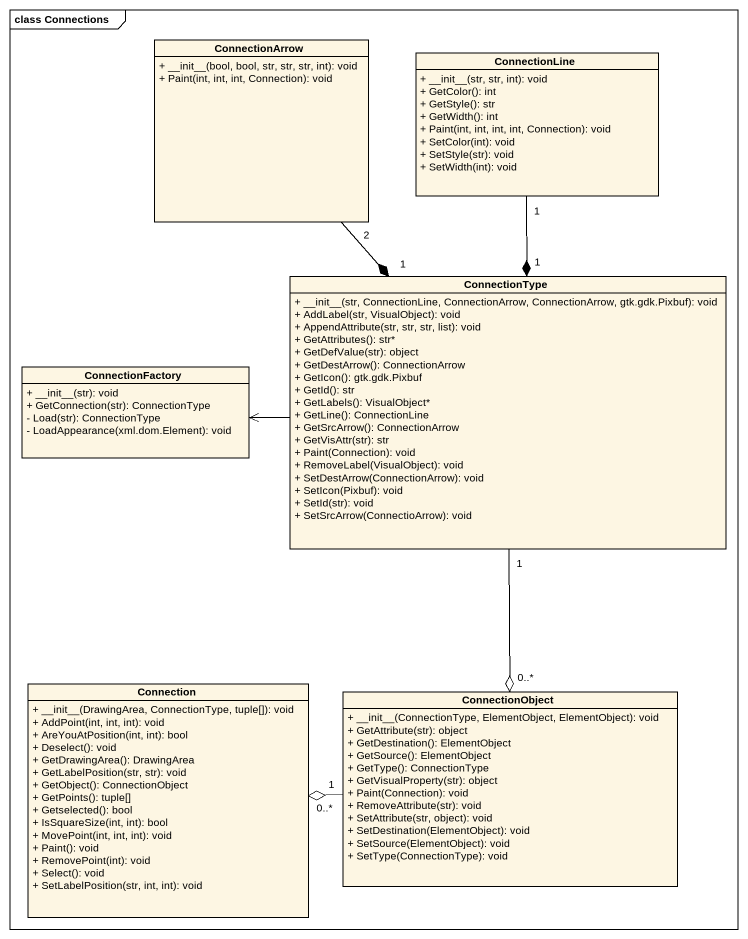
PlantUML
@startuml
mainframe class Connections
hide circle
hide empty members
skinparam classAttributeIconSize 0
class ConnectionArrow {
  + ~__init~__(bool, bool, str, str, str, int): void
  + Paint(int, int, int, Connection): void
}
class ConnectionLine {
  + ~__init~__(str, str, int): void
  + GetColor(): int
  + GetStyle(): str
  + GetWidth(): int
  + Paint(int, int, int, int, Connection): void
  + SetColor(int): void
  + SetStyle(str): void
  + SetWidth(int): void
}
class ConnectionType {
  + ~__init~__(str, ConnectionLine, ConnectionArrow, ConnectionArrow, gtk.gdk.Pixbuf): void
  + AddLabel(str, VisualObject): void
  + AppendAttribute(str, str, str, list): void
  + GetAttributes(): str*
  + GetDefValue(str): object
  + GetDestArrow(): ConnectionArrow
  + GetIcon(): gtk.gdk.Pixbuf
  + GetId(): str
  + GetLabels(): VisualObject*
  + GetLine(): ConnectionLine
  + GetSrcArrow(): ConnectionArrow
  + GetVisAttr(str): str
  + Paint(Connection): void
  + RemoveLabel(VisualObject): void
  + SetDestArrow(ConnectionArrow): void
  + SetIcon(Pixbuf): void
  + SetId(str): void
  + SetSrcArrow(ConnectioArrow): void
}
class ConnectionFactory {
  + ~__init~__(str): void
  + GetConnection(str): ConnectionType
  - Load(str): ConnectionType
  - LoadAppearance(xml.dom.Element): void
}
class Connection {
  + ~__init~__(DrawingArea, ConnectionType, tuple[]): void
  + AddPoint(int, int, int): void
  + AreYouAtPosition(int, int): bool
  + Deselect(): void
  + GetDrawingArea(): DrawingArea
  + GetLabelPosition(str, str): void
  + GetObject(): ConnectionObject
  + GetPoints(): tuple[]
  + Getselected(): bool
  + IsSquareSize(int, int): bool
  + MovePoint(int, int, int): void
  + Paint(): void
  + RemovePoint(int): void
  + Select(): void
  + SetLabelPosition(str, int, int): void
}
class ConnectionObject {
  + ~__init~__(ConnectionType, ElementObject, ElementObject): void
  + GetAttribute(str): object
  + GetDestination(): ElementObject
  + GetSource(): ElementObject
  + GetType(): ConnectionType
  + GetVisualProperty(str): object
  + Paint(Connection): void
  + RemoveAttribute(str): void
  + SetAttribute(str, object): void
  + SetDestination(ElementObject): void
  + SetSource(ElementObject): void
  + SetType(ConnectionType): void
}
ConnectionArrow "2" --* "1" ConnectionType
ConnectionLine "1" --* "1" ConnectionType
ConnectionType -left-> ConnectionFactory
ConnectionType "1" --o "0..*" ConnectionObject
ConnectionObject "1" -left-o "0..*" Connection
@enduml
